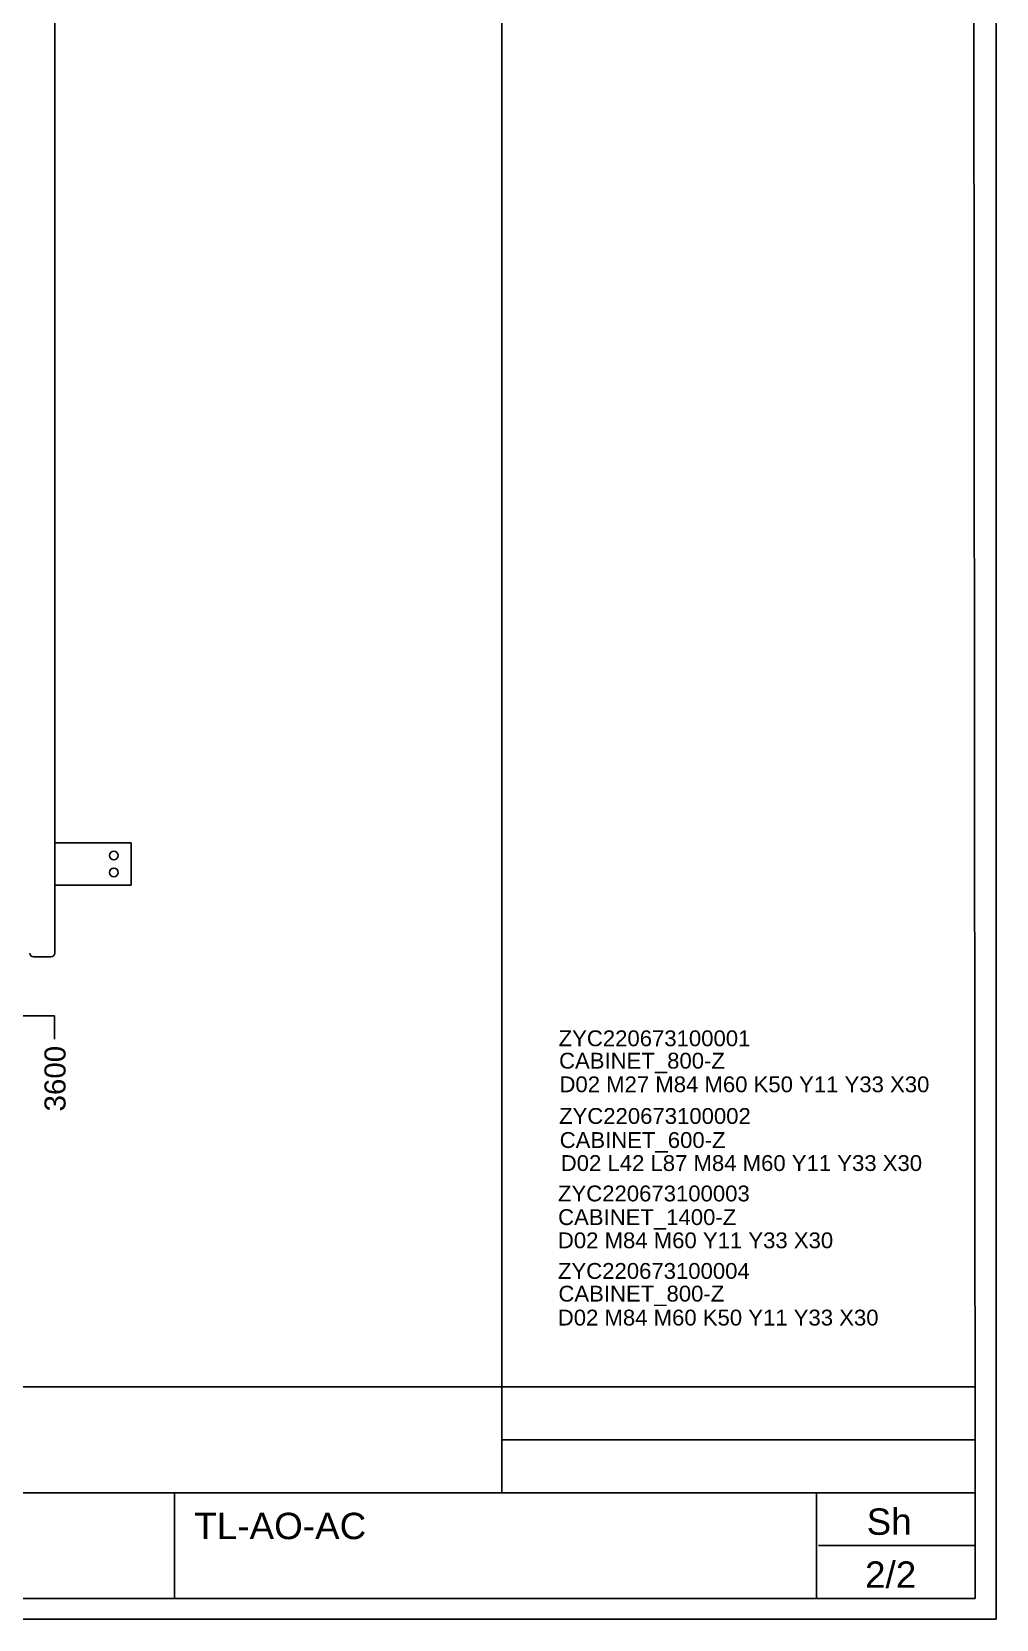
# Model space of a CAD drawing. Header units: inches. Extents: x 0 to 420, y 0 to 297.
# Drawn here: x 329 to 420.4, y 0.4 to 150.8 of the extents above; entities that cross this region are included whole.
import ezdxf
from ezdxf.enums import TextEntityAlignment as Align

# ---------------------------------------------------------------- set-up
doc = ezdxf.new("R2010")
doc.units = ezdxf.units.IN
doc.layers.add('Default', color=7, linetype='Continuous')
doc.layers.add('DV1_Default', color=7, linetype='Continuous')
doc.styles.add('SEACAD_arial_ttf', font='arial.ttf', dxfattribs={"height": 0.2})

# ---------------------------------------------------------------- blocks, each defined once
blk = doc.blocks.new('SE')
at = {"layer": 'DV1_Default', "color": 7, "linetype": 'Continuous', "ltscale": 25.4}
for p, q in [((331.14, 238.77), (331.14, 63.49)), ((331.14, 63.49), (331.14, 238.77)), ((331.14, 73.93), (338.38, 73.93)), ((338.38, 73.93), (338.38, 69.93)), ((331.14, 69.93), (338.38, 69.93)), ((331.14, 63.49), (331.14, 66.5)), ((331.14, 63.49), (331.14, 66.5)), ((330.78, 63.13), (329.14, 63.13)), ((330.78, 63.13), (329.14, 63.13)), ((43.11, 57.53), (331.11, 57.53)), ((331.11, 57.53), (331.11, 55.34))]:
    blk.add_line(p, q, dxfattribs=at)
for centre in [(336.74, 72.73), (336.74, 71.13)]:
    blk.add_circle(centre, 0.408, dxfattribs=at)
for centre, start, end in [((329.14, 63.49), 180, 270), ((329.14, 63.49), 180, 270), ((330.78, 63.49), 270, 360), ((330.78, 63.49), 270, 360)]:
    blk.add_arc(centre, 0.36, start, end, dxfattribs=at)
at = {"layer": 'DV1_Default', "color": 7, "linetype": 'Continuous', "ltscale": 25.4, "style": 'SEACAD_arial_ttf'}
blk.add_text('3600', height=2, rotation=90, dxfattribs=at).set_placement((330.17, 48.48), align=Align.TOP_LEFT)

msp = doc.modelspace()

# ---------------------------------------------------------------- linework, layer by layer
at = {"layer": 'Default', "color": 7, "linetype": 'Continuous', "ltscale": 25.4}
for p, q in [((420.38, 297.37), (420.38, 0.37)), ((373.53, 12.36), (373.53, 295.37)), ((418.38, 12.36), (418.1, 295.37)), ((2.35, 22.38), (418.37, 22.38)), ((373.53, 17.37), (418.38, 17.37)), ((292.42, 12.36), (418.38, 12.36)), ((342.5, 12.36), (342.5, 2.34)), ((403.35, 12.39), (403.35, 2.37)), ((418.38, 2.34), (418.38, 12.36)), ((403.53, 7.35), (418.38, 7.35)), ((2.35, 2.34), (418.38, 2.34)), ((420.38, 0.37), (0.48, 0.42))]:
    msp.add_line(p, q, dxfattribs=at)

# ---------------------------------------------------------------- block references
at = {"layer": 'Default'}
msp.add_blockref('SE', (0, 0), dxfattribs=at)

# ---------------------------------------------------------------- texts
at = {"layer": 'Default', "color": 7, "linetype": 'Continuous', "ltscale": 25.4, "style": 'SEACAD_arial_ttf'}
for s, height, p in [('ZYC220673100001', 1.5, (378.9, 56.16)), ('CABINET_800-Z', 1.5, (378.94, 54.04)), ('D02 M27 M84 M60 K50 Y11 Y33 X30', 1.5, (378.98, 51.8)), ('ZYC220673100002', 1.5, (378.94, 48.8)), ('CABINET_600-Z', 1.5, (379, 46.52)), ('D02 L42 L87 M84 M60 Y11 Y33 X30', 1.5, (379.1, 44.34)), ('ZYC220673100003', 1.5, (378.84, 41.46)), ('CABINET_1400-Z', 1.5, (378.85, 39.22)), ('D02 M84 M60 Y11 Y33 X30', 1.5, (378.83, 37.02)), ('ZYC220673100004', 1.5, (378.84, 34.12)), ('CABINET_800-Z', 1.5, (378.88, 31.97)), ('D02 M84 M60 K50 Y11 Y33 X30', 1.5, (378.82, 29.7)), ('Sh', 2.5, (408.09, 10.87)), ('TL-AO-AC', 2.5, (344.37, 10.46)), ('2/2', 2.5, (407.94, 5.85))]:
    msp.add_text(s, height=height, dxfattribs=at).set_placement(p, align=Align.TOP_LEFT)

doc.saveas('drawing.dxf')
